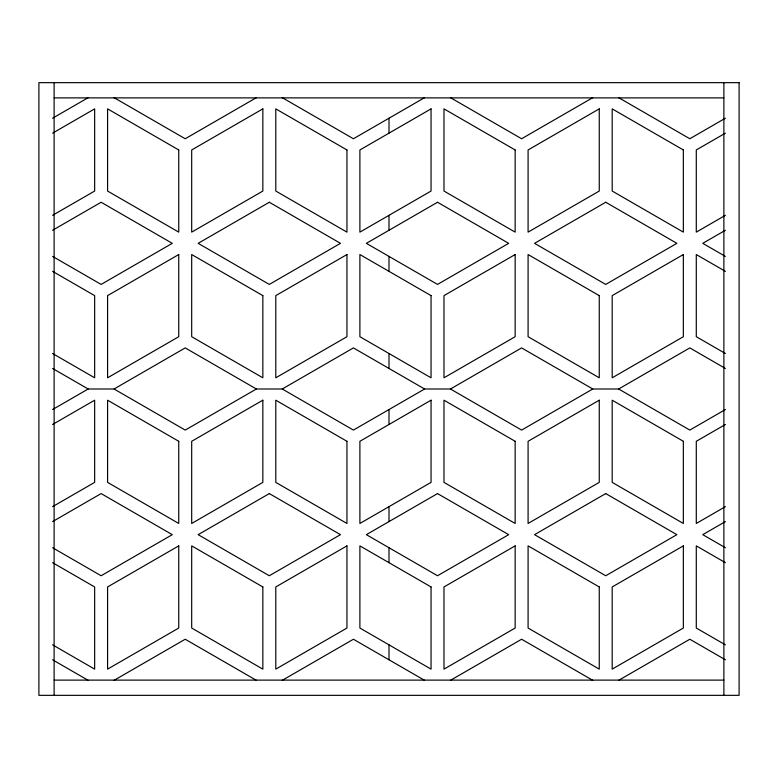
<?xml version="1.0" encoding="UTF-8"?>
<svg xmlns="http://www.w3.org/2000/svg" width="778" height="778" viewBox="0 0 778 778"><rect width="100%" height="100%" fill="white"/><g stroke="black" fill="none" stroke-linecap="round" stroke-linejoin="round"><path stroke-width="1.17" d="M52.603 118.207L88.177 97.668M52.603 133.155L94.653 108.871L94.653 191.048L52.603 215.321M256.38 97.668L185.222 138.756L114.055 97.668M52.603 230.259L101.121 202.251L172.278 243.339L101.121 284.417L52.603 256.409M424.584 97.668L353.416 138.756L282.258 97.668M52.603 409.539L88.177 389L114.055 389L185.222 347.912L256.38 389L282.258 389L353.416 430.088L424.584 389L450.462 389L521.62 347.912L592.778 389L618.656 389L689.823 430.088L725.397 409.539M592.778 97.668L521.62 138.756L450.462 97.668M52.603 424.487L94.653 400.203L94.653 482.379L52.603 506.653M256.38 389L185.222 430.088L114.055 389M725.397 118.207L689.823 138.756L618.656 97.668M52.603 521.591L101.121 493.583L172.278 534.661L101.121 575.749L52.603 547.741M282.258 389L353.416 347.912L424.584 389M725.397 133.155L696.291 149.959L696.291 232.126L725.397 215.321M725.397 230.259L702.758 243.339L725.397 256.409M592.778 389L521.62 430.088L450.462 389M114.055 680.332L185.222 639.244L256.38 680.332M618.656 389L689.823 347.912L725.397 368.461M282.258 680.332L353.416 639.244L424.584 680.332M725.397 424.487L696.291 441.291L696.291 523.458L725.397 506.653M450.462 680.332L521.62 639.244L592.778 680.332M725.397 521.591L702.758 534.661L725.397 547.741M618.656 680.332L689.823 639.244L725.397 659.793M54.12 97.882L723.88 97.882M54.12 680.118L723.88 680.118M725.397 271.347L696.291 254.542L696.291 336.709L725.397 353.513M725.397 562.679L696.291 545.874L696.291 628.04L725.397 644.845M52.603 271.347L94.653 295.621L94.653 377.797L52.603 353.513M52.603 368.461L88.177 389M52.603 562.679L94.653 586.952L94.653 669.129L52.603 644.845M52.603 659.793L88.177 680.332M723.88 82.663L723.88 695.337M389 118.207L389 133.155M389 215.321L389 230.259M389 256.409L389 271.347M389 353.513L389 368.461M389 409.539L389 424.487M389 506.653L389 521.591M389 547.741L389 562.679M389 644.845L389 659.793M54.12 82.663L54.12 695.337M262.847 108.871L191.689 149.959L191.689 232.126L262.847 191.048L262.847 108.871M178.746 254.542L107.588 295.621L107.588 377.797L178.746 336.709L178.746 254.542M269.314 202.251L198.157 243.339L269.314 284.417L340.482 243.339L269.314 202.251M431.051 108.871L359.893 149.959L359.893 232.126L431.051 191.048L431.051 108.871M346.949 254.542L275.791 295.621L275.791 377.797L346.949 336.709L346.949 254.542M437.518 202.251L366.36 243.339L437.518 284.417L508.686 243.339L437.518 202.251M599.255 108.871L528.087 149.959L528.087 232.126L599.255 191.048L599.255 108.871M262.847 400.203L191.689 441.291L191.689 523.458L262.847 482.379L262.847 400.203M515.153 254.542L443.985 295.621L443.985 377.797L515.153 336.709L515.153 254.542M605.722 202.251L534.554 243.339L605.722 284.417L676.879 243.339L605.722 202.251M178.746 545.874L107.588 586.952L107.588 669.129L178.746 628.04L178.746 545.874M269.314 493.583L198.157 534.661L269.314 575.749L340.482 534.661L269.314 493.583M431.051 400.203L359.893 441.291L359.893 523.458L431.051 482.379L431.051 400.203M683.347 254.542L612.189 295.621L612.189 377.797L683.347 336.709L683.347 254.542M346.949 545.874L275.791 586.952L275.791 669.129L346.949 628.04L346.949 545.874M437.518 493.583L366.36 534.661L437.518 575.749L508.686 534.661L437.518 493.583M599.255 400.203L528.087 441.291L528.087 523.458L599.255 482.379L599.255 400.203M515.153 545.874L443.985 586.952L443.985 669.129L515.153 628.04L515.153 545.874M605.722 493.583L534.554 534.661L605.722 575.749L676.879 534.661L605.722 493.583M683.347 545.874L612.189 586.952L612.189 669.129L683.347 628.04L683.347 545.874M739.1 82.663L38.9 82.663L38.9 695.337L739.1 695.337L739.1 82.663M683.347 149.959L612.189 108.871L612.189 191.048L683.347 232.126L683.347 149.959M515.153 149.959L443.985 108.871L443.985 191.048L515.153 232.126L515.153 149.959M346.949 149.959L275.791 108.871L275.791 191.048L346.949 232.126L346.949 149.959M599.255 295.621L528.087 254.542L528.087 336.709L599.255 377.797L599.255 295.621M178.746 149.959L107.588 108.871L107.588 191.048L178.746 232.126L178.746 149.959M431.051 295.621L359.893 254.542L359.893 336.709L431.051 377.797L431.051 295.621M683.347 441.291L612.189 400.203L612.189 482.379L683.347 523.458L683.347 441.291M262.847 295.621L191.689 254.542L191.689 336.709L262.847 377.797L262.847 295.621M515.153 441.291L443.985 400.203L443.985 482.379L515.153 523.458L515.153 441.291M346.949 441.291L275.791 400.203L275.791 482.379L346.949 523.458L346.949 441.291M599.255 586.952L528.087 545.874L528.087 628.04L599.255 669.129L599.255 586.952M178.746 441.291L107.588 400.203L107.588 482.379L178.746 523.458L178.746 441.291M431.051 586.952L359.893 545.874L359.893 628.04L431.051 669.129L431.051 586.952M262.847 586.952L191.689 545.874L191.689 628.04L262.847 669.129L262.847 586.952"/></g></svg>
